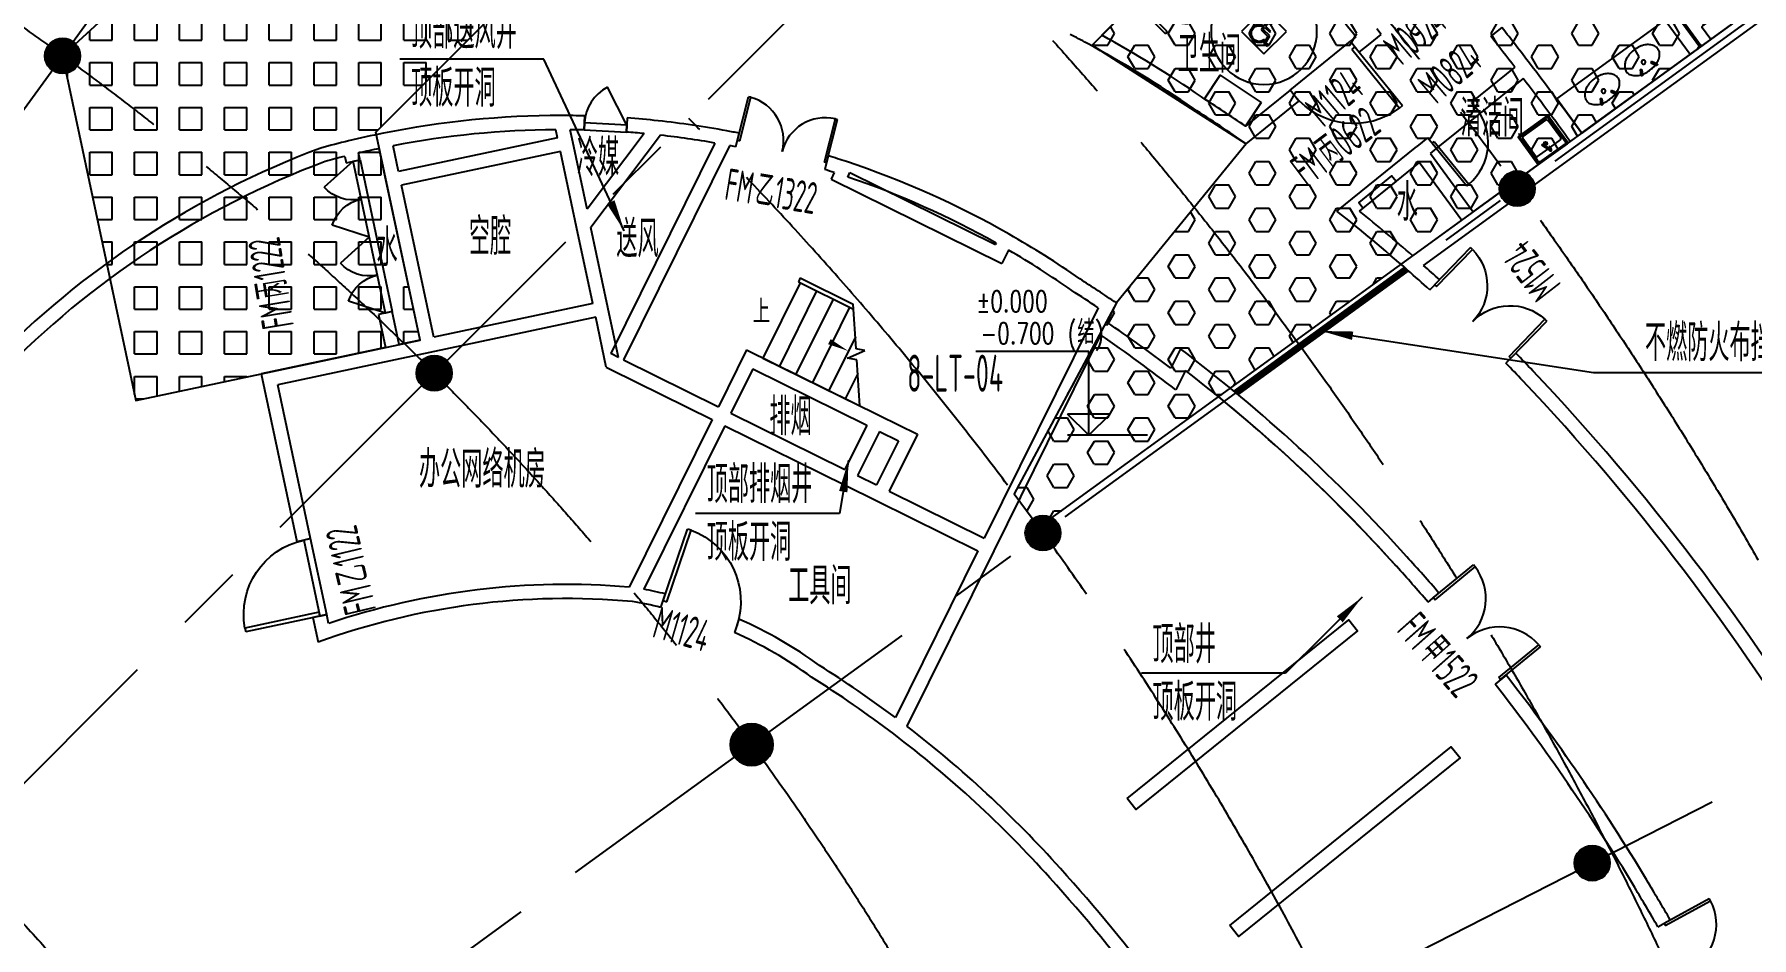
# Model space of a CAD drawing. Extents: x 104132 to 3338343, y -1228862 to 1409848.
# Drawn here: x 238509 to 262826, y 119913 to 132711 of the extents above; entities that cross this region are included whole.
import ezdxf

# ---------------------------------------------------------------- set-up
doc = ezdxf.new("R2010")
doc.units = 0
for name, pattern in [('CENTER', [50.8, 31.75, -6.35, 6.35, -6.35]), ('CENTER2', [28.575, 19.05, -3.175, 3.175, -3.175]), ('DASH', [0.35, 0.25, -0.1])]:
    doc.linetypes.add(name, pattern=pattern)
doc.layers.get('0').update_dxf_attribs({"color": 8})
for name, color, linetype in [('#标注', 8, 'Continuous'), ('#轴线', 8, 'CENTER2'), ('150高门槛', 8, 'Continuous'), ('A-COLS-PLAN-S', 8, 'Continuous'), ('A-FIXT', 8, 'Continuous'), ('A-FLOR-OVHD', 8, 'DASH'), ('A-ROOF-DRAN', 8, 'Continuous'), ('ACS_挡烟垂壁', 8, 'DASH'), ('C-NAME', 8, 'Continuous'), ('COLUMN', 8, 'Continuous'), ('dim', 8, 'Continuous'), ('DIM_ELEV', 8, 'Continuous'), ('DIM_LEAD', 8, 'Continuous'), ('DIM_SYMB', 8, 'Continuous'), ('DOTE', 8, 'CENTER'), ('PUB_HATCH', 8, 'Continuous'), ('STAIR', 8, 'Continuous'), ('WALL', 8, 'Continuous'), ('WINDOW', 8, 'Continuous'), ('WINDOW_TEXT', 8, 'Continuous'), ('建-屋面看线', 8, 'Continuous'), ('建-标字-设备', 8, 'Continuous'), ('建-洁具', 8, 'Continuous'), ('设备基础', 8, 'Continuous')]:
    doc.layers.add(name, color=color, linetype=linetype)
doc.layers.add('结构板边线', color=8, linetype='Continuous', plot=False)
doc.layers.add('降板示意', color=8, linetype='Continuous', plot=False)
doc.styles.add('_TCH_DIM', font='SIMPLEX', dxfattribs={"bigfont": 'GBCBIG'})
doc.styles.add('XD2008', font='xd-hzs.shx', dxfattribs={"width": 0.7, "bigfont": 'xd-hztxt.shx'})

# ---------------------------------------------------------------- blocks, each defined once
blk = doc.blocks.new('轴网20240313')
at = {"layer": '#标注', "ltscale": 300}
blk.add_circle((571467.9, -147345.9), 64700, dxfattribs=at)
at = {"layer": '#轴线', "ltscale": 300}
for p, q in [((580461, -134967.9), (611260.9, -92575.4)), ((582286.6, -136527.2), (619339, -99474.8)), ((583845.8, -138352.8), (626238.3, -107552.8)), ((585100.3, -140399.8), (631789, -116610.7))]:
    blk.add_line(p, q, dxfattribs=at)
for radius in [64700, 63300, 57500, 53700, 44100, 34500]:
    blk.add_circle((571467.9, -147345.9), radius, dxfattribs=at)
blk.add_arc((571467.9, -147345.9), 49200, 27, 45, dxfattribs=at)
blk = doc.blocks.new('_YZH')
blk.add_circle((0, 0), 0.5)
at = {"layer": 'PUB_HATCH', "const_width": 0.5}
blk.add_lwpolyline([(-0.25, 0, 1), (0.25, 0, 1)], format="xyb", close=True, dxfattribs=at)
blk = doc.blocks.new('二层柱网0313')
at = {"layer": 'A-COLS-PLAN-S', "xscale": 500, "yscale": 500, "zscale": 500}
for p in [(847389, -311668), (867986, -313548), (852651, -316162), (861271, -318427), (857146, -321425), (869048, -323103)]:
    blk.add_blockref('_YZH', p, dxfattribs=at)
blk = doc.blocks.new('A$C346B0DA7')
for p, q in [((59, 99), (138, 146)), ((59, 99), (71, 79)), ((71, 79), (150, 126)), ((138, 146), (150, 126)), ((59, -99), (71, -79)), ((59, -99), (138, -146)), ((71, -79), (150, -126)), ((150, -126), (138, -146))]:
    blk.add_line(p, q)
for points in [[(124, 138, 0.012883), (119, 150, 0.028735), (103, 183, 0.038584), (81, 215, 0.043635), (58, 239, 0.046948), (30, 260, 0.060002), (3, 271, 0.075785), (-27, 275, 0.060889), (-62, 271, 0.054586), (-94, 259, 0.054379), (-122, 240, 0.038321), (-146, 217, 0.035303), (-168, 189, 0.040035), (-185, 157, 0.032621), (-200, 118, 0.024635), (-211, 77, 0.053768), (-218, -1), (-216, -39), (-211, -76, 1826.718919)], [(124, 138, 0.012883), (119, 150, 0.028735), (103, 183, 0.038584), (81, 215, 0.043635), (58, 239, 0.046948), (30, 260, 0.060002), (3, 271, 0.075785), (-27, 275, 0.060889), (-62, 271, 0.054586), (-94, 259, 0.054379), (-122, 240, 0.038321), (-146, 217, 0.035303), (-168, 189, 0.040035), (-185, 157, 0.032621), (-200, 118, 0.024635), (-211, 77, 0.053768), (-218, -1), (-216, -39), (-211, -76, 1826.718919)], [(124, 138, 0.012883), (119, 150, 0.028735), (103, 183, 0.038584), (81, 215, 0.043635), (58, 239, 0.046948), (30, 260, 0.060002), (3, 271, 0.075785), (-27, 275, 0.060889), (-62, 271, 0.054586), (-94, 259, 0.054379), (-122, 240, 0.038321), (-146, 217, 0.035303), (-168, 189, 0.040035), (-185, 157, 0.032621), (-200, 118, 0.024635), (-211, 77, 0.053768), (-218, -1), (-216, -39), (-211, -76, 1826.718919)], [(124, 138, 0.012883), (119, 150, 0.028735), (103, 183, 0.038584), (81, 215, 0.043635), (58, 239, 0.046948), (30, 260, 0.060002), (3, 271, 0.075785), (-27, 275, 0.060889), (-62, 271, 0.054586), (-94, 259, 0.054379), (-122, 240, 0.038321), (-146, 217, 0.035303), (-168, 189, 0.040035), (-185, 157, 0.032621), (-200, 118, 0.024635), (-211, 77, 0.053768), (-218, -1), (-216, -39), (-211, -76, 1826.718919)], [(132, -115, 0.025128), (138, -85, 0.042673), (146, 0), (144, 42, 0.021447), (138, 85, 0.025126), (132, 115)], [(132, -115, 0.025128), (138, -85, 0.042673), (146, 0), (144, 42, 0.021447), (138, 85, 0.025126), (132, 115)], [(132, -115, 0.025128), (138, -85, 0.042673), (146, 0), (144, 42, 0.021447), (138, 85, 0.025126), (132, 115)], [(132, -115, 0.025128), (138, -85, 0.042673), (146, 0), (144, 42, 0.021447), (138, 85, 0.025126), (132, 115)], [(-211, -76, 0.02503), (-200, -118, 0.032621), (-185, -157, 0.040035), (-168, -189, 0.035303), (-146, -217, 0.038321), (-122, -240, 0.054379), (-94, -259, 0.054586), (-62, -271, 0.060889), (-27, -275, 0.075785), (3, -271, 0.060002), (30, -260, 0.046948), (58, -239, 0.043635), (81, -215, 0.038584), (103, -183, 0.028735), (119, -150, 0.012881), (124, -138)], [(-211, -76, 0.02503), (-200, -118, 0.032621), (-185, -157, 0.040035), (-168, -189, 0.035303), (-146, -217, 0.038321), (-122, -240, 0.054379), (-94, -259, 0.054586), (-62, -271, 0.060889), (-27, -275, 0.075785), (3, -271, 0.060002), (30, -260, 0.046948), (58, -239, 0.043635), (81, -215, 0.038584), (103, -183, 0.028735), (119, -150, 0.012881), (124, -138)], [(-211, -76, 0.02503), (-200, -118, 0.032621), (-185, -157, 0.040035), (-168, -189, 0.035303), (-146, -217, 0.038321), (-122, -240, 0.054379), (-94, -259, 0.054586), (-62, -271, 0.060889), (-27, -275, 0.075785), (3, -271, 0.060002), (30, -260, 0.046948), (58, -239, 0.043635), (81, -215, 0.038584), (103, -183, 0.028735), (119, -150, 0.012881), (124, -138)], [(-211, -76, 0.02503), (-200, -118, 0.032621), (-185, -157, 0.040035), (-168, -189, 0.035303), (-146, -217, 0.038321), (-122, -240, 0.054379), (-94, -259, 0.054586), (-62, -271, 0.060889), (-27, -275, 0.075785), (3, -271, 0.060002), (30, -260, 0.046948), (58, -239, 0.043635), (81, -215, 0.038584), (103, -183, 0.028735), (119, -150, 0.012881), (124, -138)]]:
    blk.add_lwpolyline(points, format="xyb")
blk.add_lwpolyline([(-29, 0, 0.414221), (0, -29, 0.414221), (29, 0, 0.414221), (0, 29, 0.414221)], format="xyb", close=True)
blk.add_lwpolyline([(-29, 0, 0.414221), (0, -29, 0.414221), (29, 0, 0.414221), (0, 29, 0.414221)], format="xyb", close=True)
blk.add_lwpolyline([(-29, 0, 0.414221), (0, -29, 0.414221), (29, 0, 0.414221), (0, 29, 0.414221)], format="xyb", close=True)
blk.add_lwpolyline([(-29, 0, 0.414221), (0, -29, 0.414221), (29, 0, 0.414221), (0, 29, 0.414221)], format="xyb", close=True)
blk = doc.blocks.new('$lvtry$00000221')
for p, q in [((-124, -91), (-43, -216)), ((-116, -76), (116, -76)), ((43, -216), (124, -91))]:
    blk.add_line(p, q)
blk.add_lwpolyline([(69, -231, -0.57735), (-69, -231), (-162, -88, -0.145378), (-170, -61), (-170, 0), (170, 0), (170, -61, -0.145378), (162, -88)], format="xyb", close=True)
for centre, radius in [((0, -177), 20), ((0, -38), 17.7)]:
    blk.add_circle(centre, radius)
for centre, radius, start, end in [((-116, -86), 10, 90, 213.0863), ((0, -191), 50, 210, 330), ((116, -86), 10, 326.9137, 90)]:
    blk.add_arc(centre, radius, start, end)
for p in [(0, -38), (0, -177)]:
    blk.add_point(p)
blk = doc.blocks.new('A$C206F0229')
at = {"layer": '建-洁具'}
for p, q in [((0, 25), (400, 25)), ((0, 25), (0, 0)), ((400, 25), (400, 0)), ((0, 0), (400, 0))]:
    blk.add_line(p, q, dxfattribs=at)
at = {"layer": '建-洁具', "extrusion": (0, 0, -1), "xscale": -1, "zscale": -1, "rotation": 269.9999999999999}
blk.add_blockref('$lvtry$00000221', (0, 362), dxfattribs=at)
blk = doc.blocks.new('$lvtry$00000206')
for points in [[(-253, -220, -0.414214), (-275, -198), (-275, -22, -0.414214), (-253, 0), (253, 0, -0.414214), (275, -22), (275, -198, -0.414214), (253, -220)], [(181, -286), (-181, -286, 0.39219), (-201, -305), (-202, -326), (-204, -363), (-205, -398), (-204, -429), (-201, -459), (-197, -488), (-189, -518), (-180, -550), (-168, -584), (-153, -619), (-135, -654), (-114, -687), (-90, -717), (-63, -741), (-33, -760), (-12, -767, 0.15433), (12, -767), (33, -760), (63, -741), (90, -717), (114, -687), (135, -654), (153, -619), (168, -584), (180, -550), (189, -518), (197, -488), (201, -459), (204, -429), (205, -398), (204, -363), (202, -326), (201, -305, 0.39219)]]:
    blk.add_lwpolyline(points, format="xyb", close=True)
blk.add_lwpolyline([(-275, -120), (-297, -120), (-297, -200), (-275, -200)], close=True)
for points in [[(-205, -428), (-235, -220)], [(205, -428), (235, -220)]]:
    blk.add_lwpolyline(points)
for p in [(-166, -109), (1, -443)]:
    blk.add_point(p)
blk = doc.blocks.new('$TCHSYS$APDOOR2D')
blk.add_line((0.5, 0), (0, 0.866))
blk.add_arc((0.5, 0), 1, 120, 180)
blk = doc.blocks.new('A$C56F85882')
at = {"layer": 'A-FIXT'}
for p, q in [((0, 1512), (0, 0)), ((25, 1512), (0, 1512)), ((25, 1512), (25, 25)), ((900, 1512), (900, 25)), ((925, 1512), (900, 1512)), ((925, 1512), (925, 0)), ((162, 25), (25, 25)), ((162, 0), (162, 25)), ((900, 25), (762, 25)), ((762, 25), (762, 0)), ((0, 0), (162, 0)), ((762, 0), (925, 0))]:
    blk.add_line(p, q, dxfattribs=at)
blk.add_blockref('$lvtry$00000206', (462, 1512), dxfattribs=at)
at = {"layer": 'A-FIXT', "xscale": -600, "yscale": 600, "zscale": 25, "rotation": 359.9999999992885}
blk.add_blockref('$TCHSYS$APDOOR2D', (462, 12), dxfattribs=at)
blk = doc.blocks.new('efsdsfd')
for p, q in [((4380, 3419), (3845, 3419)), ((4445, 3439), (4415, 3439)), ((4380, 3379), (3845, 3379)), ((4445, 3359), (4415, 3359)), ((4380, 2691), (3845, 2691)), ((4445, 2711), (4415, 2711)), ((4380, 2651), (3845, 2651)), ((4445, 2631), (4415, 2631))]:
    blk.add_line(p, q)
for points in [[(4159, 3215), (4159, 2854, -0.39219), (4140, 2834), (4119, 2832), (4082, 2830), (4048, 2830), (4016, 2831), (3986, 2833), (3957, 2838), (3927, 2845), (3895, 2855), (3861, 2867), (3826, 2882), (3791, 2900), (3758, 2920), (3728, 2944), (3704, 2971), (3685, 3001), (3678, 3022, -0.15433), (3678, 3047), (3685, 3068), (3704, 3098), (3728, 3125), (3758, 3149), (3791, 3170), (3826, 3187), (3861, 3202), (3895, 3215), (3927, 3224), (3957, 3231), (3986, 3236), (4016, 3239), (4048, 3239), (4082, 3239), (4119, 3237), (4140, 3235, -0.39219)], [(4225, 2781, 0.414214), (4247, 2759), (4423, 2759, 0.414214), (4445, 2781), (4445, 3288, 0.414214), (4423, 3310), (4247, 3310, 0.414214), (4225, 3288)]]:
    blk.add_lwpolyline(points, format="xyb", close=True)
for points in [[(4017, 3240), (4225, 3270)], [(4017, 2829), (4225, 2800)]]:
    blk.add_lwpolyline(points)
blk.add_lwpolyline([(4325, 2759), (4325, 2737), (4245, 2737), (4245, 2759)], close=True)
for centre, radius, start, end in [((3845, 3399), 20, 90, 270), ((4415, 3399), 40, 90, 270), ((4415, 3399), 40, 90, 270), ((4415, 3399), 15, 90, 270), ((4415, 3399), 15, 270, 90), ((3845, 2671), 20, 90, 270), ((4415, 2671), 40, 90, 270), ((4415, 2671), 40, 90, 270), ((4415, 2671), 15, 90, 270), ((4415, 2671), 15, 270, 90)]:
    blk.add_arc(centre, radius, start, end)
for p in [(4002, 3035), (4336, 2868)]:
    blk.add_point(p)
blk = doc.blocks.new('A$C724071BC')
for p, q in [((-252, -157), (-252, 293)), ((-252, 293), (198, 293)), ((198, 293), (198, -157)), ((-159, -35), (-130, 81)), ((-113, 56), (-146, -63)), ((-130, 81), (-1, 81)), ((19, 56), (-113, 56)), ((-94, 119), (-94, 138)), ((-94, 138), (6, 138)), ((4, 119), (-94, 119)), ((4, 119), (-1, 81)), ((14, 195), (6, 138)), ((45, 243), (19, 56)), ((43, 122), (41, 103)), ((198, -157), (-252, -157)), ((-207, -44), (-200, -22)), ((-146, -63), (-207, -44)), ((-200, -22), (-159, -35)), ((-111, -8), (-121, -46))]:
    blk.add_line(p, q)
blk.add_circle((-27, 68), 750)
for centre, radius, start, end in [((9, 231), 36.9, 17.9439, 277.5008), ((0, 0), 129, 200.7235, 70.4504), ((0, 0), 111, 184.2106, 68.467)]:
    blk.add_arc(centre, radius, start, end)
blk = doc.blocks.new('A$C7E6D4B8F')
blk.add_lwpolyline([(40, 560), (40, 18), (80, 18), (80, 560, 1)], format="xyb", close=True)
for points in [[(0, 0), (120, 0), (120, 13), (0, 13)], [(14, 31), (14, 43), (22, 43), (22, 31)], [(35, 13), (35, 103), (22, 103), (22, 13)], [(85, 13), (85, 103), (98, 103), (98, 13)], [(106, 31), (106, 43), (98, 43), (98, 31)]]:
    blk.add_lwpolyline(points, close=True)
blk = doc.blocks.new('A$C61F47D64')
for p, q in [((59, 381), (29, 349)), ((29, 349), (29, 26)), ((48, 335), (89, 381)), ((48, 127), (48, 335)), ((502, 381), (59, 381)), ((512, 335), (471, 381)), ((502, 381), (531, 349)), ((512, 127), (512, 335)), ((531, 349), (531, 26)), ((1, 123), (29, 123)), ((3, 51), (29, 51)), ((29, 26), (531, 26)), ((89, 100), (48, 127)), ((48, 26), (48, 79)), ((48, 79), (126, 79)), ((89, 100), (469, 100)), ((131, 84), (131, 100)), ((280, 26), (190, 26)), ((190, 26), (370, 26)), ((428, 84), (428, 100)), ((512, 79), (433, 79)), ((472, 101), (512, 127)), ((512, 26), (512, 79)), ((561, 123), (533, 123)), ((559, 51), (533, 51)), ((0, 0), (560, 0))]:
    blk.add_line(p, q)
for points in [[(0, 350), (50, 410)], [(0, 0), (0, 350)], [(50, 410), (510, 410)], [(560, 350), (510, 410)], [(560, 0), (560, 350)]]:
    blk.add_lwpolyline(points)
for centre, radius in [((191, 56), 15), ((280, 182), 33.1), ((280, 182), 24.9), ((281, 44), 8), ((371, 54), 15)]:
    blk.add_circle(centre, radius)
for centre, start, end in [((126, 84), 270, 0), ((433, 84), 180, 270), ((469, 105), 270, 302.7556)]:
    blk.add_arc(centre, 5, start, end)
blk = doc.blocks.new('A$C6A9B0523')
for points in [[(80, 495), (740, 495)], [(80, 455), (740, 455)]]:
    blk.add_lwpolyline(points)
for name, p in [('A$C7E6D4B8F', (0, 0)), ('A$C7E6D4B8F', (700, 0)), ('A$C61F47D64', (130, 0))]:
    blk.add_blockref(name, p)
blk = doc.blocks.new('$lvtry$00000190')
for p, q in [((-220, -119, 0), (-220, -428, 0)), ((-25, -99, 0), (-199, -99, 0)), ((-16, -64, 0), (-29, -112, 0)), ((-13, -117, 0), (-29, -112, 0)), ((-16, -64, 0), (-1, -69, 0)), ((-1, -69, 0), (-13, -117, 0)), ((3, -99, 0), (-9, -99, 0)), ((-3, -84, 0), (42, -201, 0)), ((13, -78, 0), (58, -194, 0)), ((201, -99, 0), (21, -99, 0)), ((58, -194, 0), (42, -201, 0)), ((221, -119, 0), (221, -428, 0)), ((201, -448, 0), (-199, -448, 0))]:
    blk.add_line(p, q)
at = {"elevation": 0}
for points in [[(-243, 0), (243, 0, -0.414214), (263, -20), (263, -466, -0.414214), (243, -486), (-243, -486, -0.414214), (-263, -466), (-263, -20, -0.414214)], [(-244, -450), (-244, -36, -0.414214), (-224, -16), (225, -16, -0.414214), (246, -36), (246, -450, -0.414214), (225, -470), (-224, -470, -0.414214)]]:
    blk.add_lwpolyline(points, format="xyb", close=True, dxfattribs=at)
for radius in [24.2, 19.3]:
    blk.add_circle((1, -184, 0), radius)
for centre, radius, start, end in [((-199, -119, 0), 20.2, 90, 180), ((-1, -69, 0), 15.9, 254.4287, 164.4287), ((201, -119, 0), 20.2, 0, 90), ((-199, -428, 0), 20.2, 180, 270), ((201, -428, 0), 20.2, 270, 0)]:
    blk.add_arc(centre, radius, start, end)
for p in [(-1, -69, 0), (1, -184, 0)]:
    blk.add_point(p)
blk = doc.blocks.new('w1')
at = {"layer": 'A-FIXT'}
for points in [[(-6021, 1538), (-4677, 2881), (-5101, 3306), (-6445, 1962)], [(-2080, -1014), (-543, 102), (-190, -383), (-1727, -1500)], [(-6265, -1068), (-6487, -1401), (-7070, -1013), (-6848, -680)]]:
    blk.add_lwpolyline(points, close=True, dxfattribs=at)
for name, p, rotation in [('A$C206F0229', (-2629, 5778), 314.9999999999943), ('A$C206F0229', (-3124, 5283), 314.9999999999943), ('A$C206F0229', (-3619, 4788), 314.9999999999943), ('A$C56F85882', (-915, 4929), 219.0000000006253), ('A$C206F0229', (-4114, 4293), 314.9999999999943), ('A$C56F85882', (-1614, 4362), 219.0000000006253), ('A$C56F85882', (-2314, 3796), 219.0000000006253), ('A$C56F85882', (1263, 2542), 215.9999999998894), ('A$C56F85882', (535, 2013), 215.9999999998894), ('A$C56F85882', (-194, 1484), 215.9999999998894), ('efsdsfd', (-2500, -379), 134.9999999999999), ('A$C346B0DA7', (-852, -493), 306.0003091715781), ('A$C346B0DA7', (-1418, -904), 306.0003091715781), ('$lvtry$00000190', (-2131, -1794, 0), 215.9999999999953)]:
    blk.add_blockref(name, p, dxfattribs=dict(at, rotation=rotation))
at = {"layer": 'A-FIXT', "xscale": -1}
for name, p, rotation in [('A$C346B0DA7', (-5314, 2669), 314.9996908281326), ('A$C346B0DA7', (-5809, 2174), 314.9996908281326), ('A$C724071BC', (-6293, -89), 315)]:
    blk.add_blockref(name, p, dxfattribs=dict(at, rotation=rotation))
at = {"layer": 'A-FIXT', "extrusion": (0, 0, -1), "zscale": -0.9999999999999996, "rotation": 135}
blk.add_blockref('A$C6A9B0523', (7301, 1106), dxfattribs=at)
blk = doc.blocks.new('$DorLib2D$00000001')
for p, q in [((0.45, 0.975), (0.5, 0.975)), ((0.45, 0), (0.45, 0.975)), ((0.5, 0), (0.5, 0.975)), ((0.5, 0), (0.45, 0))]:
    blk.add_line(p, q)
blk.add_arc((0.475, 0), 0.975, 91.4693, 180)
blk = doc.blocks.new('$DorLib2D$00000002')
for p, q in [((-0.5, 0), (-0.5, 0.4875)), ((-0.475, 0.4875), (-0.5, 0.4875)), ((-0.475, 0), (-0.475, 0.4875)), ((0.475, 0), (0.475, 0.4875)), ((0.475, 0.4875), (0.5, 0.4875)), ((0.5, 0), (0.5, 0.4875)), ((-0.5, 0), (-0.475, 0)), ((0.5, 0), (0.475, 0))]:
    blk.add_line(p, q)
for centre, start, end in [((-0.4875, 0), 0, 88.53072), ((0.4875, 0), 91.46928, 180)]:
    blk.add_arc(centre, 0.4875, start, end)
blk = doc.blocks.new('$DorLib2D$00000231')
for p, q in [((-0.5, 0), (-0.25, 0.433)), ((0.5, 0), (0.25, 0.433))]:
    blk.add_line(p, q)
for centre, start, end in [((-0.5, 0), 0, 60), ((0.5, 0), 120, 180)]:
    blk.add_arc(centre, 0.5, start, end)
blk = doc.blocks.new('$DorLib2D$00000228')
blk.add_line((0.5, 0), (0, 0.866))
blk.add_arc((0.5, 0), 1, 120, 180)
blk = doc.blocks.new('A$Cd9e584bd')
at = {"layer": '降板示意'}
h = blk.add_hatch(dxfattribs=at)
h.set_pattern_fill('SQUARE', color=256, scale=200)
h.set_pattern_definition([(0, (-172821.1, -302983.23), (0, 317.5), [317.5, -317.5]), (90, (-172821.1, -302983.23), (-317.5, 2e-14), [317.5, -317.5])])
edge = h.paths.add_edge_path()
edge.add_arc((0, 0), 63000, 47.7294, 51.32875)
edge.add_line((39366, 49187), (35846, 44790))
edge.add_line((35846, 44790), (25921, 35678))
edge.add_line((25921, 35678), (26959, 30797))
edge.add_line((26959, 30797), (30982, 31652))
edge.add_line((30982, 31652), (30355, 34598))
edge.add_line((30355, 34598), (42376, 46619))
h = blk.add_hatch(dxfattribs=at)
h.set_pattern_fill('HEX', color=256, scale=200)
h.set_pattern_definition([(0, (-172821.1, -302983.23), (0, 329.9556), [190.5, -381]), (120, (-172821.1, -302983.23), (-285.74993, -164.9778), [190.5, -381]), (60, (-172630.6, -302983.23), (-285.74993, 164.9778), [190.5, -381])])
edge = h.paths.add_edge_path()
edge.add_arc((0, 0), 63000, 36.09095, 41.99742)
edge.add_line((46820, 42153), (40498, 35831))
edge.add_line((40498, 35831), (42680, 34433))
edge.add_line((42680, 34433), (40842, 32178))
edge.add_line((40842, 32178), (39394, 29475))
edge.add_line((39394, 29475), (39744, 29000))
edge.add_line((39744, 29000), (50909, 37111))
at = {"layer": '150高门槛'}
for points in [[(33304, 34629), (33904, 34599), (33909, 34699), (33310, 34732)], [(30132, 34207), (30589, 32055), (30491, 32034), (30034, 34186)], [(44337, 33523), (44803, 33900), (44740, 33978), (44274, 33600)], [(29335, 28818), (29564, 27742), (29661, 27763), (29433, 28839)]]:
    blk.add_lwpolyline(points, close=True, dxfattribs=at)
at = {"layer": 'A-FLOR-OVHD', "ltscale": 5}
blk.add_circle((0, 0), 65000, dxfattribs=at)
blk.add_arc((78170, 26502), 63000, 179.2098, 219.41431, dxfattribs=at)
at = {"layer": 'A-ROOF-DRAN'}
for points in [[(63028, 15475, 0.164893), (40624, 50613)], [(62054, 15250, 0.164679), (40029, 49809)]]:
    blk.add_lwpolyline(points, format="xyb", dxfattribs=at)
at = {"layer": 'ACS_挡烟垂壁', "const_width": 100}
blk.add_lwpolyline([(44950, 32658), (42537, 30905)], dxfattribs=at)
at = {"layer": 'DIM_ELEV'}
for p, q in [((40452, 31492), (38852, 31492)), ((40452, 30304), (40452, 31492)), ((40452, 30304), (40152, 30604)), ((40752, 30604), (40152, 30604)), ((40452, 30304), (40752, 30604)), ((41281, 30304), (40152, 30304))]:
    blk.add_line(p, q, dxfattribs=at)
at = {"layer": 'DIM_LEAD'}
for p, q in [((32737, 35630), (30698, 35630)), ((33873, 33199), (32737, 35630)), ((43743, 31781), (47600, 31195)), ((47600, 31195), (52716, 31195)), ((37049, 29949), (36923, 29195)), ((36923, 29195), (34884, 29195)), ((44324, 28012), (43236, 26931)), ((43236, 26931), (41197, 26931))]:
    blk.add_line(p, q, dxfattribs=at)
for points in [[(33873, 33199, 0, 120, 0), (33682, 33607, 0, 0, 0)], [(43743, 31781, 0, 120, 0), (44188, 31714, 0, 0, 0)], [(37049, 29949, 0, 120, 0), (36975, 29505, 0, 0, 0)], [(44324, 28012, 0, 120, 0), (44005, 27695, 0, 0, 0)]]:
    blk.add_lwpolyline(points, format="xyseb", dxfattribs=at)
at = {"layer": 'DIM_SYMB'}
blk.add_lwpolyline([(35998, 32016, 0, 0, 0), (37047, 31497, 0, 80, 0), (36778, 31630, 0, 0, 0)], format="xyseb", dxfattribs=at)
at = {"layer": 'STAIR'}
for p, q in [((36365, 32465), (35838, 31398)), ((36598, 32350), (36071, 31283)), ((36365, 32532), (36339, 32478)), ((36339, 32478), (37122, 32091)), ((36365, 32532), (37117, 32160)), ((36392, 32519), (37117, 32160)), ((36832, 32234), (36304, 31168)), ((37065, 32119), (36537, 31052)), ((37158, 31529), (37117, 32160)), ((37147, 31699), (36770, 30937)), ((35838, 31398), (37210, 30720)), ((37036, 31397), (37282, 31505)), ((37168, 31370), (37036, 31397)), ((37282, 31505), (37158, 31529)), ((37210, 30720), (37168, 31370)), ((37180, 31180), (37003, 30822))]:
    blk.add_line(p, q, dxfattribs=at)
at = {"layer": 'WALL'}
for p, q in [((40637, 35970), (42571, 37904)), ((47430, 34584), (51395, 37464)), ((47467, 34363), (51512, 37302)), ((44593, 35982), (44530, 36060)), ((46302, 36081), (46145, 35956)), ((44234, 35949), (44157, 35886)), ((44157, 35886), (44282, 35731)), ((44282, 35731), (44438, 35856)), ((44438, 35856), (44593, 35982)), ((46483, 35518), (45871, 35022)), ((45997, 34867), (46605, 35359)), ((43302, 35194), (42671, 34683)), ((42680, 34433), (43428, 35038)), ((43428, 35038), (43302, 35194)), ((45871, 35022), (45997, 34867)), ((33304, 34629), (33314, 34829)), ((33914, 34799), (33904, 34599)), ((32928, 34519), (32904, 34633)), ((33144, 34463), (33108, 34632)), ((34156, 34578), (33347, 33508)), ((34388, 34554), (33402, 33249)), ((35454, 34388), (35503, 34582)), ((30132, 34207), (30112, 34302)), ((30503, 33901), (30405, 34367)), ((30678, 34041), (30601, 34406)), ((32928, 34519), (30678, 34041)), ((32970, 34323), (30720, 33845)), ((33197, 33252), (32970, 34323)), ((33347, 33508), (33144, 34463)), ((35157, 34444), (33682, 31460)), ((35362, 34406), (33861, 31372)), ((43965, 33479), (45098, 34396)), ((45249, 34519), (45098, 34396)), ((45375, 34364), (45249, 34519)), ((45291, 34296), (45375, 34364)), ((45291, 34296), (45893, 33467)), ((45893, 33467), (47269, 34466)), ((45930, 33247), (47467, 34363)), ((29917, 34255), (29936, 34165)), ((29936, 34165), (30132, 34207)), ((36763, 34262), (36714, 34068)), ((44284, 33480), (45136, 34170)), ((45136, 34170), (45732, 33350)), ((30982, 31652), (30503, 33901)), ((31177, 31693), (30720, 33845)), ((36847, 34026), (36802, 33934)), ((36802, 33934), (39222, 32737)), ((37039, 33962), (37070, 34024)), ((37070, 34024), (39131, 33005)), ((45039, 32846), (45732, 33350)), ((33427, 32171), (33197, 33252)), ((33643, 32115), (33402, 33249)), ((45193, 32711), (45930, 33247)), ((39142, 33026), (39131, 33005)), ((39316, 32926), (39222, 32737)), ((45279, 32364), (45418, 32508)), ((33427, 32171), (31177, 31693)), ((33794, 31405), (33643, 32115)), ((40585, 32110), (40490, 31917)), ((40842, 32178), (40708, 31906)), ((30589, 32055), (30394, 32013)), ((30394, 32013), (30493, 31548)), ((30688, 31589), (30589, 32055)), ((33469, 31976), (31121, 31477)), ((33619, 31268), (33469, 31976)), ((40490, 31917), (38971, 28845)), ((30982, 31652), (30688, 31589)), ((40618, 31725), (39106, 28667)), ((30493, 31548), (28732, 31173)), ((30632, 31373), (28969, 31019)), ((31121, 31477), (30632, 31373)), ((33794, 31405), (33682, 31460)), ((33861, 31372), (35206, 30707)), ((35605, 31514), (35206, 30707)), ((35605, 31514), (37487, 30583)), ((41748, 31528), (41613, 31254)), ((46498, 31468), (46359, 31324)), ((28732, 31173), (29237, 28797)), ((33619, 31268), (33683, 31237)), ((33683, 31237), (35117, 30527)), ((35695, 31246), (35385, 30618)), ((35695, 31246), (37309, 30448)), ((41820, 31222), (41684, 30948)), ((29433, 28839), (28969, 31019)), ((35117, 30527), (33943, 28153)), ((35297, 30439), (34151, 28122)), ((35297, 30439), (37000, 29597)), ((35385, 30618), (36999, 29820)), ((37309, 30448), (36999, 29820)), ((37487, 30583), (38025, 30317)), ((37488, 30359), (37178, 29732)), ((37757, 30226), (37447, 29599)), ((37488, 30359), (37757, 30226)), ((38025, 30317), (37626, 29510)), ((37178, 29732), (37447, 29599)), ((37000, 29597), (37448, 29375)), ((37626, 29510), (38971, 28845)), ((37448, 29375), (38882, 28666)), ((29237, 28797), (29433, 28839)), ((38882, 28666), (37714, 26304)), ((39106, 28667), (37876, 26181)), ((34392, 27865), (34457, 28055)), ((45255, 27940), (45410, 28066)), ((29661, 27763), (29466, 27721)), ((29688, 27637), (29661, 27763)), ((29466, 27721), (29540, 27373)), ((35498, 27700), (35433, 27510)), ((46360, 26906), (46205, 26779)), ((48509, 23341), (48685, 23438))]:
    blk.add_line(p, q, dxfattribs=at)
for centre, radius, start, end in [((0, 0), 57000, 39.1005, 41.681), ((0, 0), 58700, 37.28882, 37.92722), ((32982, 22025), 15708, 61.7192, 62.7002), ((32982, 22025), 15708, 55.2477, 61.7192), ((32982, 22025), 15908, 55.2602, 61.2355), ((0, 0), 58500, 37.38375, 37.92572), ((0, 0), 58700, 36.09761, 37.28882), ((0, 0), 58500, 36.09794, 37.18778), ((28141, 13501), 25686, 55.5521, 57.2227), ((32982, 22025), 12808, 89.9859, 101.3451), ((32982, 22025), 12808, 88.5118, 89.9859), ((32982, 22025), 12808, 83.8519, 85.8276), ((28141, 13501), 25486, 55.2169, 57.2304), ((32982, 22025), 12808, 101.3451, 103.5991), ((32982, 22025), 12608, 90.3535, 100.8854), ((32982, 22025), 12608, 88.5331, 89.424), ((32982, 22025), 12608, 84.6571, 85.8063), ((32982, 22025), 12808, 79.461, 83.8519), ((32982, 22025), 12608, 80.0626, 83.5947), ((32982, 22025), 12808, 78.645, 79.461), ((34078, 22381), 12808, 110.5801, 160.9721), ((32982, 22025), 12808, 103.5991, 105.4199), ((32982, 22025), 12608, 101.7944, 103.1577), ((32982, 22025), 12608, 78.6912, 79.1175), ((34078, 22381), 12608, 110.6211, 160.9905), ((32982, 22025), 12608, 104.067, 105.3789), ((32982, 22025), 12608, 72.1458, 72.781), ((32982, 22025), 12808, 71.6233, 72.8272), ((32982, 22025), 12808, 60.3246, 71.6233), ((32982, 22025), 12608, 60.7531, 71.228), ((28141, 13501), 25486, 48.6849, 51.6184), ((28141, 13501), 25686, 48.8634, 51.0619), ((32982, 22025), 12808, 55.0279, 60.3246), ((32982, 22025), 12608, 55.0095, 59.8426), ((28141, 13501), 25486, 47.744, 48.6849), ((28141, 13501), 25686, 47.7309, 48.4062), ((28141, 13501), 22386, 56.2284, 57.3708), ((28141, 13501), 22586, 55.7829, 57.3604), ((28141, 13501), 22286, 52.8086, 55.6759), ((28141, 13501), 22086, 52.1799, 55.6028), ((28141, 13501), 22586, 41.8885, 52.9548), ((28141, 13501), 25686, 43.6059, 44.3844), ((28141, 13501), 22386, 41.8876, 52.3362), ((28141, 13501), 25486, 43.6066, 44.3713), ((22995, 8744), 32693, 31.0369, 43.4232), ((28141, 13501), 22386, 41.888, 51.1587), ((28141, 13501), 22386, 41.888, 51.1587), ((22995, 8744), 32493, 31.0368, 43.4226), ((22989, 8739), 29602, 40.7627, 42.0917), ((22989, 8739), 29402, 40.7725, 42.0924), ((33059, 17641), 10349, 84.8401, 109.8785), ((33059, 17641), 10549, 85.1915, 108.6333), ((32982, 22025), 6208, 76.256, 79.1464), ((32982, 22025), 6008, 76.4256, 80.346), ((32982, 22025), 6008, 53.8388, 65.9211), ((32982, 22025), 6208, 53.9047, 66.0908), ((28141, 13500), 15987, 53.2145, 57.8874), ((28141, 13500), 15787, 52.7808, 57.9127), ((22989, 8739), 29402, 31.0353, 37.8492), ((22989, 8739), 29602, 31.0354, 37.859), ((28141, 13501), 15786, 41.8458, 52.7805), ((28141, 13501), 15986, 41.8475, 52.4844), ((22974, 8728), 23020, 31.0312, 42.1173), ((22974, 8728), 22820, 31.031, 42.1185), ((18662, 6114), 34462, 29.9924, 31.0653), ((18662, 6114), 34662, 29.9852, 31.0653)]:
    blk.add_arc(centre, radius, start, end, dxfattribs=at)
at = {"layer": 'WINDOW'}
for p, q in [((43302, 35194), (44157, 35886)), ((45375, 34364), (45997, 34867))]:
    blk.add_line(p, q, dxfattribs=at)
at = {"layer": '结构板边线', "ltscale": 2}
blk.add_lwpolyline([(48650, -29337, 0.294882), (60991, -19059, 0.739113), (-39797, 49994, 0.96959), (-35251, 43908, -0.223394), (-1872, 49672, -0.480345), (12206, 16979, 0.431954), (20239, -6743, -0.191209), (33156, -20221, 0.310437), (47154, -29442, 0.310437)], format="xyb", dxfattribs=at)
at = {"layer": '设备基础'}
for points in [[(40994, 25158), (44132, 27690), (44257, 27535), (41119, 25003)], [(42447, 23358), (45585, 25890), (45710, 25734), (42573, 23202)]]:
    blk.add_lwpolyline(points, close=True, dxfattribs=at)
at = {"layer": '降板示意'}
for points in [[(42376, 46619, 0.015706), (39366, 49187), (35846, 44790), (25921, 35678), (26959, 30797), (30982, 31652), (30355, 34598)], [(50909, 37111, 0.025778), (46820, 42153), (40498, 35831), (42680, 34433), (40842, 32178), (39394, 29475), (39744, 29000)]]:
    blk.add_lwpolyline(points, format="xyb", close=True, dxfattribs=at)
at = {"layer": 'A-FIXT'}
blk.add_blockref('w1', (49158, 36084), dxfattribs=at)
at = {"layer": 'COLUMN', "xscale": 600, "yscale": 600, "zscale": 600}
blk.add_blockref('_YZH', (35678, 25921), dxfattribs=at)
at = {"layer": 'WINDOW'}
for name, p, xscale, yscale, zscale, rotation in [('$DorLib2D$00000001', (43792, 35462), -1099.999999999996, 1099.999999999996, 1100, 219.0000000000026), ('$DorLib2D$00000228', (33609, 34714), 600, 600, -600, 357.1696934171482), ('$DorLib2D$00000002', (36109, 34325), 1300, 1300, -1300, 345.7360840684619), ('$DorLib2D$00000001', (45623, 34693), 799.9999999999999, 799.9999999999999, -800, 219.0000000000023), ('$DorLib2D$00000231', (30148, 33648), -1100, 1100, -1100, 101.9999999999999), ('$DorLib2D$00000231', (30377, 32572), -1100, 1100, -1100, 101.9999999999999), ('$DorLib2D$00000002', (45889, 31916), -1500, 1500, 1500, 316.0576383740952), ('$DorLib2D$00000001', (34945, 27783), -1100, 1100, 1100, 341.1733644339907), ('$DorLib2D$00000001', (29449, 28280), -1100, 1100, -1100, 101.9999999999999), ('$DorLib2D$00000002', (45807, 27423), 1500, 1500, -1500, 309.3108528966875), ('$DorLib2D$00000002', (48958, 22732), 1500, 1500, -1500, 298.7453331493521)]:
    blk.add_blockref(name, p, dxfattribs=dict(at, xscale=xscale, yscale=yscale, zscale=zscale, rotation=rotation))
at = {"layer": '建-屋面看线'}
blk.add_blockref('二层柱网0313', (-821468, 347346), dxfattribs=at)
at = {"layer": 'C-NAME', "style": 'XD2008', "width": 0.6}
for s, p in [('卫生间', (41709, 35441)), ('清洁间', (45715, 34536)), ('空腔', (31674, 32856)), ('8-LT-04', (37880, 30920)), ('办公网络机房', (30967, 29559)), ('工具间', (36195, 27908))]:
    blk.add_text(s, height=525, dxfattribs=at).set_placement(p)
at = {"layer": 'DIM_ELEV', "style": '_TCH_DIM', "width": 0.705882}
for s, height, p in [('%%P0.000', 297.5, (38860, 32052)), ('-0.700', 297.5, (38920, 31597)), ('(', 298, (40150, 31597)), (')', 298, (40536, 31597))]:
    blk.add_text(s, height=height, dxfattribs=at).set_placement(p)
at = {"layer": 'DIM_ELEV', "style": '_TCH_DIM'}
blk.add_text('结', height=338, dxfattribs=at).set_placement((40290, 31597))
at = {"layer": 'DIM_LEAD', "style": 'XD2008', "width": 0.6}
for s, p in [('顶部送风井', (30856, 35780)), ('顶板开洞', (30856, 34960)), ('不燃防火布挡烟垂壁（固定式）', (48327, 31353)), ('顶部排烟井', (35041, 29344)), ('顶板开洞', (35041, 28525)), ('顶部井', (41354, 27076)), ('顶板开洞', (41354, 26261))]:
    blk.add_text(s, height=525, dxfattribs=at).set_placement(p)
at = {"layer": 'DIM_SYMB', "style": '_TCH_DIM'}
blk.add_text('上', height=338, dxfattribs=at).set_placement((35696, 31888))
at = {"layer": 'WINDOW_TEXT', "style": 'XD2008', "width": 0.6}
for s, rotation, p in [('M0924', 40.2089, (44881, 35532)), ('M0824', 40.2089, (45372, 34984)), ('M1124', 40.2089, (43775, 34655)), ('0622', 36.9908, (44106, 34238)), ('丙', 36.9908, (43890, 34076)), ('FM', 36.9908, (43542, 33813)), ('FM', 350.6909, (35279, 33643)), ('乙', 350.6909, (35710, 33572)), ('1322', 350.6909, (35976, 33529)), ('1222', 99.4221, (29084, 32552)), ('M1524', 127.8381, (47152, 32437)), ('丙', 99.4221, (29128, 32286)), ('FM', 99.4221, (29200, 31856)), ('1122', 103.3666, (30203, 28521)), ('乙', 103.3666, (30266, 28258)), ('FM', 103.3666, (30366, 27834)), ('M1124', 343.7914, (34253, 27449)), ('FM', 311.564, (44795, 27533)), ('甲', 311.564, (45085, 27206)), ('1522', 311.564, (45264, 27004))]:
    blk.add_text(s, height=450, rotation=rotation, dxfattribs=at).set_placement(p)
at = {"layer": '建-标字-设备', "style": 'XD2008', "width": 0.6}
for s, p in [('冷媒', (33203, 33971)), ('水', (44812, 33343)), ('送风', (33762, 32823)), ('水', (30365, 32700)), ('排烟', (35929, 30305))]:
    blk.add_text(s, height=525, dxfattribs=at).set_placement(p)

msp = doc.modelspace()

# ---------------------------------------------------------------- block references
at = {"layer": 'dim', "ltscale": 300}
msp.add_blockref('A$Cd9e584bd', (212988, 96727), dxfattribs=at)
at = {"layer": 'DOTE'}
msp.add_blockref('轴网20240313', (-358480, 244073), dxfattribs=at)

doc.saveas('drawing.dxf')
